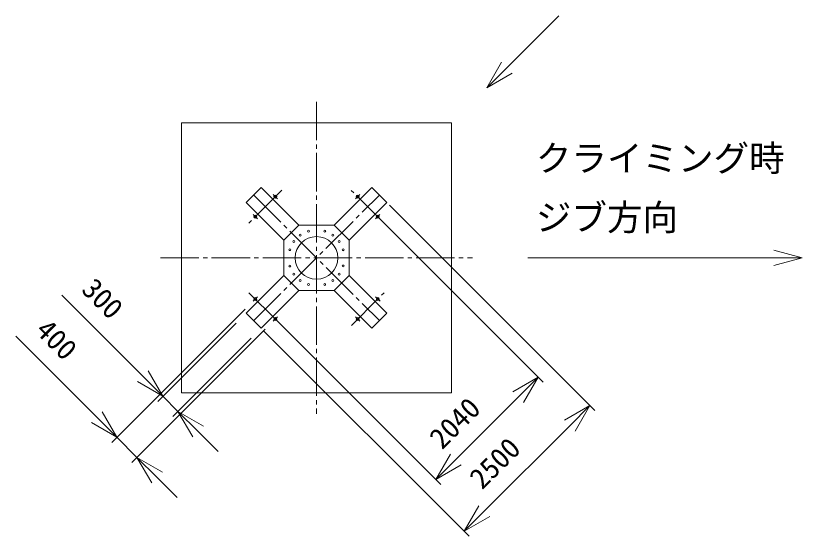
# Model space of a CAD drawing. Units: millimetres, scale not verified. Extents: x -17480 to 17501, y -24773 to 27267.
# Drawn here: x -15536 to -4465, y -20317 to -12985 of the extents above; entities that cross this region are included whole.
import ezdxf
from ezdxf.enums import TextEntityAlignment as Align

# ---------------------------------------------------------------- set-up
doc = ezdxf.new("R2010")
doc.units = ezdxf.units.MM
doc.header["$LTSCALE"] = 60
doc.linetypes.add('CHAIN2', pattern=[12, 9, -1, 1, -1])
for name, color, linetype, lineweight in [('0-2_05 寸法', 7, 'Continuous', 18), ('0-3_10 当社外形線', 3, 'Continuous', 18), ('0-4_12 当社中心線', 3, 'CHAIN2', 18), ('0-6_20 躯体・土木、外形線', 1, 'Continuous', 18)]:
    doc.layers.add(name, color=color, linetype=linetype, lineweight=lineweight)
doc.styles.add('ＭＳ ゴシック', font='')
doc.styles.get('ＭＳ ゴシック').set_extended_font_data('MS Gothic')

msp = doc.modelspace()

# ---------------------------------------------------------------- linework, layer by layer
at = {"layer": '0-2_05 寸法'}
for p, q in [((-10276.43, -15652.98), (-7382.35, -18547.07)), ((-10440.26, -15816.82), (-8110.39, -18146.69)), ((-13747.13, -18063.02), (-14887.93, -16922.22)), ((-12305.83, -17116.69), (-14182.99, -18993.86)), ((-11881.56, -17258.12), (-9551.69, -19587.99)), ((-12435.22, -17316.8), (-13534.99, -18416.57)), ((-12022.98, -17399.54), (-13900.15, -19276.7)), ((-12046.31, -17422.86), (-9152.23, -20316.95)), ((-14395.12, -18640.3), (-15535.92, -17499.51)), ((-12223.09, -17528.93), (-13322.86, -18628.71)), ((-13464.28, -18345.86), (-13747.13, -18063.02)), ((-8181.1, -18075.98), (-8463.94, -18358.82)), ((-13252.15, -18558), (-13464.28, -18345.86)), ((-8463.94, -18358.82), (-9339.55, -19234.44)), ((-7453.06, -18476.36), (-7735.9, -18759.2)), ((-13252.15, -18558), (-12969.31, -18840.84)), ((-14112.28, -18923.15), (-14395.12, -18640.3)), ((-8940.09, -19963.39), (-7735.9, -18759.2)), ((-13829.44, -19205.99), (-14112.28, -18923.15)), ((-12969.31, -18840.84), (-12686.47, -19123.68)), ((-13829.44, -19205.99), (-13546.59, -19488.83)), ((-9622.4, -19517.28), (-9339.55, -19234.44)), ((-13546.59, -19488.83), (-13263.75, -19771.68)), ((-9222.94, -20246.24), (-8940.09, -19963.39))]:
    msp.add_line(p, q, dxfattribs=at)
for points in [[(-8906.76, -14000.47), (-8623.91, -13717.63), (-7891.7, -12985.41)], [(-8548.13, -13793.42), (-8906.76, -14000.47), (-8699.7, -13641.84)], [(-4864.68, -16288.27), (-4464.68, -16395.45), (-4864.68, -16502.63)], [(-4464.68, -16395.45), (-4864.68, -16395.45), (-8326.5, -16395.45)], [(-13671.34, -17987.23), (-13464.28, -18345.86), (-13822.91, -18138.81)], [(-8539.73, -18283.04), (-8181.1, -18075.98), (-8388.15, -18434.61)], [(-7811.69, -18683.41), (-7453.06, -18476.36), (-7660.11, -18834.99)], [(-14319.33, -18564.52), (-14112.28, -18923.15), (-14470.91, -18716.09)], [(-13045.1, -18916.63), (-13252.15, -18558), (-12893.52, -18765.05)], [(-13622.38, -19564.62), (-13829.44, -19205.99), (-13470.81, -19413.05)], [(-9263.77, -19310.22), (-9622.4, -19517.28), (-9415.34, -19158.65)], [(-8864.31, -20039.18), (-9222.94, -20246.24), (-9015.88, -19887.61)]]:
    msp.add_lwpolyline(points, dxfattribs=at)
at = {"layer": '0-3_10 当社外形線'}
for p, q in [((-12079.55, -15405.5), (-12291.68, -15617.63)), ((-11549.24, -15935.8), (-12079.55, -15405.5)), ((-11054.22, -15935.8), (-10523.92, -15405.5)), ((-10311.78, -15617.63), (-10523.92, -15405.5)), ((-11761.38, -16147.93), (-12291.68, -15617.63)), ((-10842.09, -16147.93), (-10311.78, -15617.63)), ((-11549.24, -15935.8), (-11761.38, -16147.93)), ((-11549.24, -15935.8), (-11054.22, -15935.8)), ((-10842.09, -16147.93), (-11054.22, -15935.8)), ((-11761.38, -16147.93), (-11761.38, -16642.96)), ((-10842.09, -16642.96), (-10842.09, -16147.93)), ((-11761.38, -16642.96), (-12293.8, -17175.38)), ((-11761.38, -16642.96), (-11549.25, -16855.09)), ((-11054.22, -16855.09), (-10842.09, -16642.96)), ((-11054.22, -16855.09), (-10842.09, -16642.96)), ((-10842.09, -16642.96), (-10311.78, -17173.26)), ((-11549.25, -16855.09), (-12081.66, -17387.51)), ((-11054.22, -16855.09), (-11549.25, -16855.09)), ((-11054.22, -16855.09), (-10523.92, -17385.39)), ((-12293.8, -17175.38), (-12081.66, -17387.51)), ((-10523.92, -17385.39), (-10311.78, -17173.26))]:
    msp.add_line(p, q, dxfattribs=at)
for centre, radius in [((-11881.56, -15532.77), 21), ((-11881.56, -15532.77), 21), ((-10723.11, -15533.98), 21), ((-10723.11, -15533.98), 21), ((-12164.4, -15815.62), 21), ((-12164.4, -15815.62), 21), ((-10440.26, -15816.82), 21), ((-10440.26, -15816.82), 21), ((-11416.43, -16019.08), 13.5), ((-11187.04, -16019.08), 13.5), ((-11186.55, -16019.23), 13.5), ((-11621.54, -16166.29), 13.5), ((-11301.86, -16396.89), 300), ((-11530.89, -16075.64), 13.5), ((-11072.58, -16075.64), 13.5), ((-11072.16, -16075.93), 13.5), ((-10981.93, -16166.29), 13.5), ((-10981.62, -16166.7), 13.5), ((-11678.1, -16280.75), 13.5), ((-11678.1, -16280.75), 13.5), ((-10925.37, -16280.75), 13.5), ((-10925.37, -16280.75), 13.5), ((-10925.21, -16281.23), 13.5), ((-11677.95, -16510.63), 13.5), ((-10925.37, -16510.14), 13.5), ((-10925.37, -16510.14), 13.5), ((-11621.24, -16625.02), 13.5), ((-11530.48, -16715.56), 13.5), ((-11072.58, -16715.25), 13.5), ((-11072.58, -16715.25), 13.5), ((-10981.93, -16624.6), 13.5), ((-10981.93, -16624.6), 13.5), ((-11415.94, -16771.96), 13.5), ((-11187.04, -16771.8), 13.5), ((-11187.04, -16771.8), 13.5), ((-11187.04, -16771.81), 13.5), ((-11187.04, -16771.81), 13.5), ((-12164.4, -16975.27), 21), ((-12164.4, -16975.27), 21), ((-10439.06, -16975.27), 21), ((-10439.06, -16975.27), 21), ((-11881.56, -17258.12), 21), ((-11881.56, -17258.12), 21), ((-10721.91, -17258.12), 21), ((-10721.91, -17258.12), 21)]:
    msp.add_circle(centre, radius, dxfattribs=at)
at = {"layer": '0-4_12 当社中心線'}
for p, q in [((-11301.73, -14198.83), (-11301.73, -18592.06)), ((-11792.34, -15443.55), (-12253.63, -15904.84)), ((-11792.34, -15443.55), (-12253.63, -15904.84)), ((-10351.04, -15906.04), (-10812.33, -15444.75)), ((-10351.04, -15906.04), (-10812.33, -15444.75)), ((-12187.73, -17281.44), (-10417.85, -15511.56)), ((-12185.62, -15511.56), (-10417.85, -17279.33)), ((-11850.62, -15563.71), (-11912.5, -15501.84)), ((-11850.62, -15563.71), (-11912.5, -15501.84)), ((-10754.04, -15564.91), (-10692.17, -15503.04)), ((-10754.04, -15564.91), (-10692.17, -15503.04)), ((-12133.47, -15846.55), (-12195.34, -15784.68)), ((-12133.47, -15846.55), (-12195.34, -15784.68)), ((-10471.2, -15847.75), (-10409.33, -15785.88)), ((-10471.2, -15847.75), (-10409.33, -15785.88)), ((-13498.35, -16395.44), (-9105.12, -16395.45)), ((-12253.63, -16886.05), (-11792.34, -17347.34)), ((-12253.63, -16886.05), (-11792.34, -17347.34)), ((-10811.13, -17347.34), (-10349.84, -16886.05)), ((-10811.13, -17347.34), (-10349.84, -16886.05)), ((-12133.47, -16944.34), (-12195.34, -17006.21)), ((-12133.47, -16944.34), (-12195.34, -17006.21)), ((-10470, -16944.34), (-10408.13, -17006.21)), ((-10470, -16944.34), (-10408.13, -17006.21)), ((-11850.63, -17227.18), (-11912.5, -17289.05)), ((-11850.63, -17227.18), (-11912.5, -17289.05)), ((-10752.84, -17227.18), (-10690.97, -17289.05)), ((-10752.84, -17227.18), (-10690.97, -17289.05))]:
    msp.add_line(p, q, dxfattribs=at)
at = {"layer": '0-6_20 躯体・土木、外形線'}
for p, q in [((-13201.73, -14495.44), (-9401.73, -14495.45)), ((-13201.73, -14495.44), (-13201.73, -18295.44)), ((-9401.73, -14495.45), (-9401.73, -18295.45)), ((-13201.73, -18295.44), (-9401.73, -18295.45))]:
    msp.add_line(p, q, dxfattribs=at)

# ---------------------------------------------------------------- texts
at = {"layer": '0-2_05 寸法', "style": 'ＭＳ ゴシック'}
for s, p in [('クライミング時', (-8213.78, -15285.45)), ('ジブ方向', (-8213.78, -16118.78))]:
    msp.add_text(s, height=366.6, dxfattribs=at).set_placement(p, align=Align.BOTTOM_LEFT)
for s, rotation, p in [('300', 315, (-14689.94, -16922.22)), ('400', 315, (-15337.93, -17499.51)), ('2040', 45, (-9472.15, -19169.04)), ('2500', 45, (-8908.4, -19733.7))]:
    msp.add_text(s, height=293.3, rotation=rotation, dxfattribs=at).set_placement(p, align=Align.BOTTOM_LEFT)

doc.saveas('drawing.dxf')
